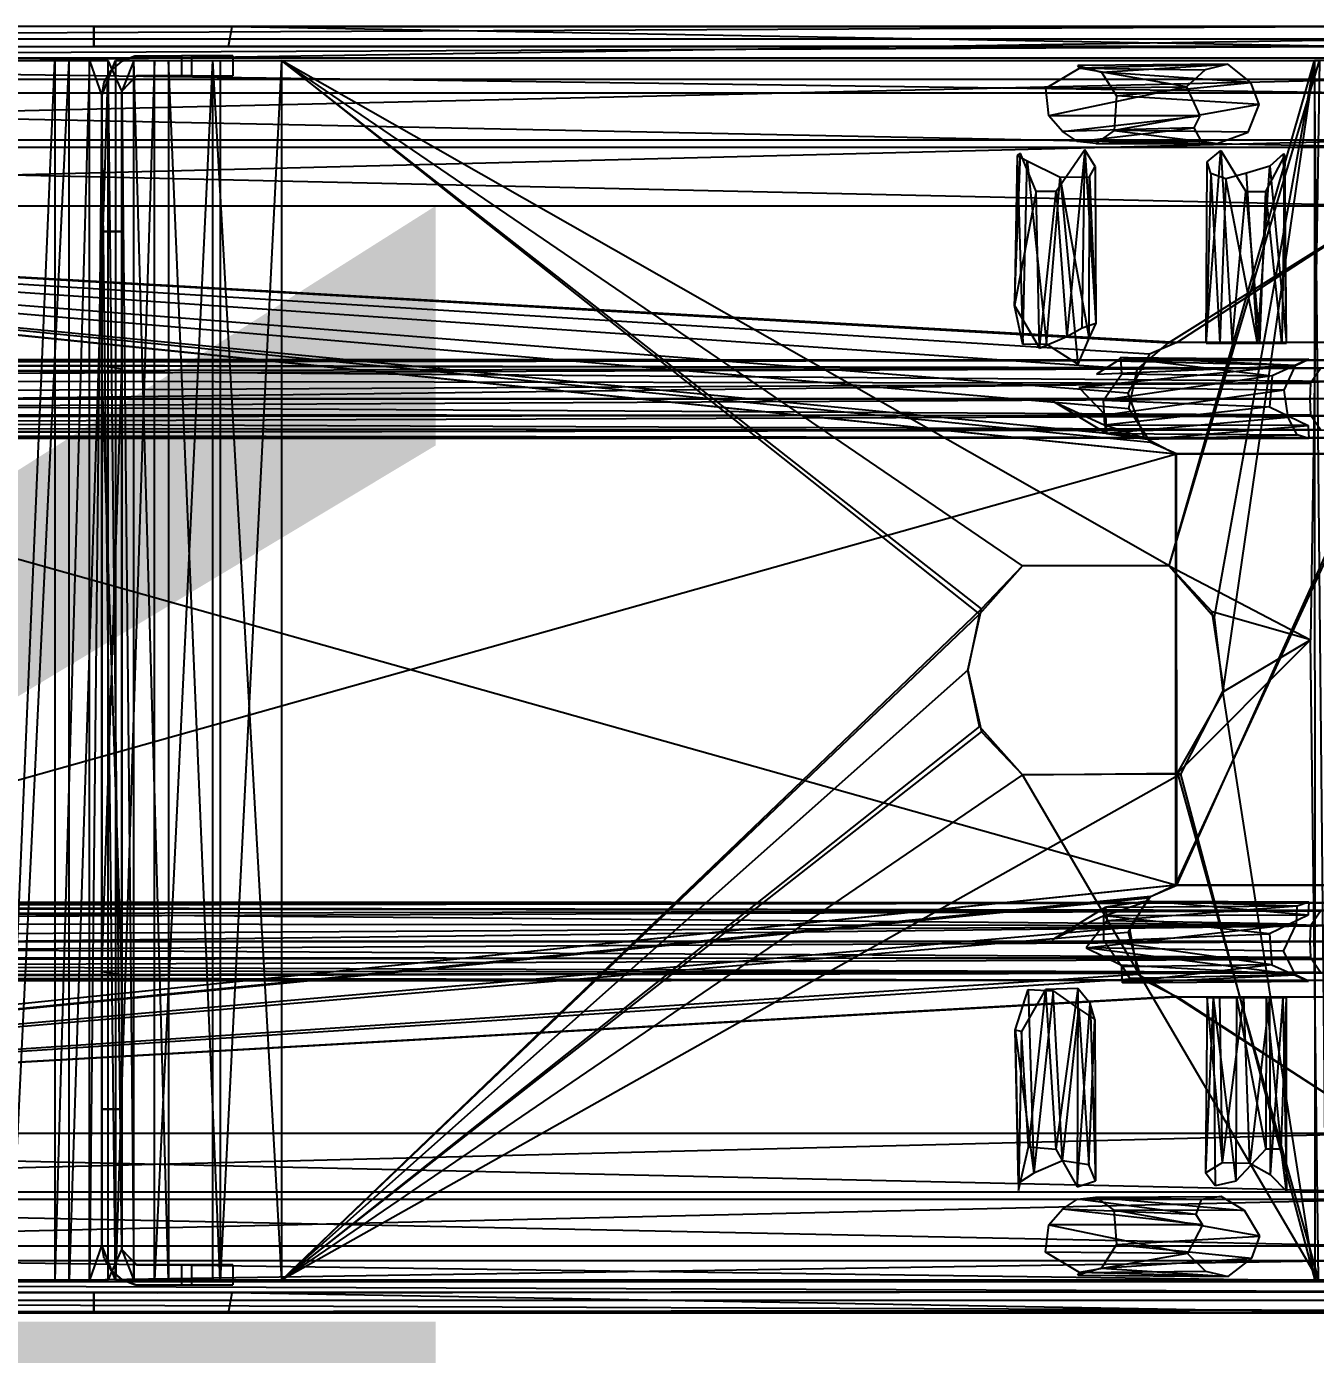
# Model space of a CAD drawing. Header units: inches. Extents: x 0 to 54693, y 0 to 31146.
# Drawn here: x 51163.1 to 51243.8, y 8200.5 to 8283.7 of the extents above; entities that cross this region are included whole.
import ezdxf

# ---------------------------------------------------------------- set-up
doc = ezdxf.new("R2010")
doc.units = ezdxf.units.IN
doc.header["$MEASUREMENT"] = 0
doc.layers.add('Added', color=3, linetype='Continuous')
doc.styles.get("Standard").update_dxf_attribs({"font": 'arial.ttf'})

msp = doc.modelspace()

# ---------------------------------------------------------------- linework, layer by layer
at = {"layer": 'Added', "linetype": 'Continuous', "lineweight": -2, "ltscale": 0.18}
for p, q in [((51247.259, 8283.652), (51083.915, 8282.862)), ((51247.259, 8283.652), (51083.915, 8283.652)), ((51247.259, 8283.652), (51157.992, 8283.652)), ((51167.273, 8283.652), (51165.802, 8283.652)), ((51167.27, 8282.402), (51167.273, 8283.652)), ((51167.273, 8283.652), (51167.278, 8282.402)), ((51175.94, 8283.652), (51167.273, 8283.652)), ((51167.273, 8283.652), (51167.28, 8283.652)), ((51167.273, 8283.652), (51247.259, 8283.652)), ((51167.28, 8283.652), (51167.278, 8282.402)), ((51175.94, 8283.652), (51167.28, 8283.652)), ((51172.276, 8283.652), (51167.28, 8283.652)), ((51175.706, 8282.402), (51175.94, 8283.652)), ((51175.94, 8283.652), (51247.259, 8282.402)), ((51248.259, 8282.862), (51083.915, 8282.862)), ((51083.915, 8280.357), (51248.259, 8282.862)), ((51083.915, 8281.7), (51247.259, 8282.402)), ((51083.915, 8282.402), (51248.259, 8282.402)), ((51167.278, 8282.402), (51171.334, 8282.398)), ((51175.706, 8282.402), (51167.278, 8282.402)), ((51171.334, 8282.398), (51175.706, 8282.402)), ((51247.259, 8282.402), (51175.706, 8282.402)), ((51083.915, 8281.7), (51248.259, 8281.7)), ((51248.259, 8279.473), (51083.915, 8281.7)), ((51169.03, 8281.485), (51169.9, 8281.807)), ((51169.842, 8281.803), (51169.03, 8281.485)), ((51169.842, 8281.803), (51169.035, 8281.49)), ((51172.764, 8281.817), (51169.842, 8281.803)), ((51169.9, 8281.807), (51169.842, 8281.803)), ((51169.9, 8281.807), (51172.764, 8281.817)), ((51173.402, 8281.817), (51169.9, 8281.807)), ((51172.764, 8281.817), (51172.764, 8280.567)), ((51175.991, 8281.817), (51172.764, 8281.817)), ((51173.402, 8281.817), (51173.402, 8280.567)), ((51175.991, 8281.817), (51175.991, 8280.567)), ((51161.602, 8281.517), (51168.169, 8281.517)), ((51161.602, 8205.117), (51164.846, 8281.517)), ((51162.08, 8205.117), (51165.73, 8281.517)), ((51164.846, 8281.517), (51164.846, 8205.117)), ((51167.014, 8281.517), (51164.846, 8205.117)), ((51165.73, 8205.117), (51165.73, 8281.517)), ((51168.169, 8281.517), (51165.73, 8205.117)), ((51167.014, 8205.117), (51167.014, 8281.517)), ((51167.014, 8281.517), (51167.775, 8279.317)), ((51167.775, 8279.317), (51168.632, 8281.517)), ((51167.926, 8280.172), (51168.36, 8280.924)), ((51169.028, 8207.034), (51168.169, 8281.517)), ((51168.169, 8205.117), (51168.169, 8281.517)), ((51169.028, 8279.634), (51168.169, 8281.517)), ((51169.035, 8281.49), (51168.36, 8280.924)), ((51169.03, 8281.485), (51168.36, 8280.924)), ((51168.632, 8281.517), (51243.726, 8281.517)), ((51171.07, 8281.517), (51168.632, 8205.117)), ((51168.632, 8281.517), (51168.632, 8205.117)), ((51169.786, 8281.517), (51169.027, 8279.6)), ((51169.03, 8281.485), (51169.035, 8281.49)), ((51169.786, 8205.117), (51169.786, 8281.517)), ((51171.954, 8205.117), (51169.786, 8281.517)), ((51171.07, 8205.117), (51171.07, 8281.517)), ((51174.72, 8281.517), (51171.07, 8205.117)), ((51171.954, 8281.517), (51171.954, 8205.117)), ((51175.198, 8205.117), (51171.954, 8281.517)), ((51174.72, 8281.517), (51179.025, 8205.117)), ((51174.72, 8281.517), (51174.72, 8205.117)), ((51175.198, 8281.517), (51175.198, 8205.117)), ((51179.025, 8281.517), (51175.198, 8205.117)), ((51179.025, 8281.517), (51222.743, 8246.839)), ((51234.618, 8249.867), (51179.025, 8281.517)), ((51179.025, 8281.517), (51244.036, 8281.517)), ((51225.432, 8249.867), (51179.025, 8281.517)), ((51222.875, 8247.173), (51179.025, 8281.517)), ((51179.025, 8281.517), (51179.025, 8205.117)), ((51226.899, 8279.792), (51229.015, 8281.049)), ((51238.304, 8281.292), (51228.898, 8281.208)), ((51229.015, 8281.049), (51228.898, 8281.208)), ((51228.898, 8281.208), (51230.395, 8280.786)), ((51238.304, 8281.292), (51229.015, 8281.049)), ((51229.015, 8281.049), (51236.874, 8280.95)), ((51235.71, 8279.867), (51229.015, 8281.049)), ((51230.395, 8280.786), (51238.304, 8281.292)), ((51239.744, 8280.149), (51230.395, 8280.786)), ((51230.395, 8280.786), (51231.319, 8279.303)), ((51234.618, 8249.867), (51243.726, 8281.517)), ((51234.618, 8249.867), (51244.036, 8281.517)), ((51236.874, 8280.95), (51235.71, 8279.867)), ((51238.304, 8281.292), (51236.874, 8280.95)), ((51243.726, 8281.517), (51237.432, 8246.638)), ((51243.726, 8281.517), (51237.979, 8242.035)), ((51239.744, 8280.149), (51238.304, 8281.292)), ((51244.036, 8281.517), (51243.475, 8245.227)), ((51244.474, 8281.517), (51243.726, 8281.517)), ((51244.472, 8205.117), (51243.726, 8281.517)), ((51243.726, 8281.517), (51243.74, 8205.117)), ((51243.726, 8281.517), (51244.036, 8281.517)), ((51248.259, 8280.357), (51083.915, 8276.543)), ((51083.915, 8280.357), (51248.259, 8280.357)), ((51167.775, 8279.317), (51167.926, 8280.172)), ((51167.775, 8279.317), (51167.926, 8280.172)), ((51169.027, 8279.6), (51169.924, 8280.543)), ((51169.96, 8280.558), (51169.028, 8279.634)), ((51169.028, 8279.634), (51169.924, 8280.543)), ((51169.924, 8280.543), (51172.764, 8280.567)), ((51169.924, 8280.543), (51169.96, 8280.558)), ((51169.96, 8280.558), (51172.764, 8280.567)), ((51173.402, 8280.567), (51169.96, 8280.558)), ((51172.764, 8280.567), (51175.991, 8280.567)), ((51231.319, 8279.303), (51239.744, 8280.149)), ((51240.266, 8278.765), (51239.744, 8280.149)), ((51248.259, 8276.083), (51083.915, 8279.473)), ((51248.259, 8279.473), (51083.915, 8279.473)), ((51167.775, 8279.317), (51167.014, 8205.117)), ((51167.775, 8279.317), (51167.775, 8219.801)), ((51167.775, 8270.811), (51167.775, 8279.317)), ((51167.775, 8279.317), (51167.775, 8270.813)), ((51167.775, 8279.317), (51167.775, 8207.317)), ((51167.775, 8279.317), (51167.775, 8207.317)), ((51167.775, 8224.42), (51167.775, 8279.317)), ((51167.775, 8279.317), (51167.775, 8268.935)), ((51167.775, 8270.811), (51167.775, 8279.317)), ((51167.775, 8279.317), (51167.775, 8224.463)), ((51167.775, 8279.317), (51167.775, 8262.416)), ((51167.775, 8279.317), (51167.775, 8266.779)), ((51167.775, 8262.391), (51167.775, 8279.317)), ((51167.775, 8279.317), (51167.775, 8265.817)), ((51168.632, 8205.117), (51167.775, 8279.317)), ((51169.028, 8279.634), (51169.024, 8269.002)), ((51169.025, 8265.817), (51169.028, 8279.634)), ((51169.025, 8270.813), (51169.028, 8279.634)), ((51169.027, 8279.6), (51169.025, 8262.176)), ((51169.027, 8279.6), (51169.025, 8224.222)), ((51169.027, 8279.6), (51169.025, 8270.811)), ((51169.025, 8270.813), (51169.027, 8279.6)), ((51169.027, 8279.6), (51169.025, 8265.817)), ((51169.027, 8279.6), (51169.026, 8268.959)), ((51169.027, 8279.6), (51169.028, 8279.634)), ((51169.027, 8279.6), (51169.786, 8205.117)), ((51169.027, 8279.6), (51169.027, 8207.002)), ((51169.028, 8207.034), (51169.028, 8279.634)), ((51226.899, 8279.792), (51235.71, 8279.867)), ((51227.087, 8278.062), (51226.899, 8279.792)), ((51235.71, 8279.867), (51227.087, 8278.062)), ((51231.319, 8279.303), (51231.17, 8277.134)), ((51240.266, 8278.765), (51231.319, 8279.303)), ((51235.71, 8279.867), (51236.546, 8278.066)), ((51240.266, 8278.765), (51231.17, 8277.134)), ((51239.569, 8277.027), (51240.266, 8278.765)), ((51236.546, 8278.066), (51227.087, 8278.062)), ((51227.948, 8277.068), (51227.087, 8278.062)), ((51227.948, 8277.068), (51236.546, 8278.066)), ((51236.546, 8278.066), (51236.173, 8277.316)), ((51236.173, 8277.316), (51227.948, 8277.068)), ((51228.891, 8276.447), (51227.948, 8277.068)), ((51228.891, 8276.447), (51236.173, 8277.316)), ((51231.17, 8277.134), (51230.022, 8276.326)), ((51239.569, 8277.027), (51231.17, 8277.134)), ((51231.17, 8277.134), (51237.623, 8276.319)), ((51236.173, 8277.316), (51236.604, 8276.487)), ((51237.623, 8276.319), (51239.569, 8277.027)), ((51083.915, 8272.402), (51248.259, 8276.543)), ((51248.259, 8276.543), (51083.915, 8276.543)), ((51248.259, 8276.083), (51083.915, 8276.083)), ((51248.259, 8272.402), (51083.915, 8276.083)), ((51229.344, 8275.924), (51227.553, 8273.317)), ((51229.344, 8275.924), (51228.21, 8264.239)), ((51236.604, 8276.487), (51228.891, 8276.447)), ((51230.022, 8276.326), (51228.891, 8276.447)), ((51229.169, 8264.777), (51229.344, 8275.924)), ((51229.997, 8274.874), (51229.344, 8275.924)), ((51229.344, 8275.924), (51230.034, 8265.063)), ((51230.022, 8276.326), (51236.604, 8276.487)), ((51230.022, 8276.326), (51237.623, 8276.319)), ((51236.604, 8276.487), (51237.623, 8276.319)), ((51236.944, 8263.814), (51237.853, 8275.877)), ((51237.001, 8275.173), (51237.853, 8275.877)), ((51237.853, 8275.877), (51239.429, 8273.317)), ((51237.853, 8275.877), (51238.573, 8263.817)), ((51224.93, 8266.178), (51225.316, 8275.708)), ((51225.109, 8275.581), (51224.93, 8266.178)), ((51225.316, 8275.708), (51225.109, 8275.581)), ((51225.109, 8275.581), (51225.736, 8275.231)), ((51225.109, 8275.581), (51225.458, 8263.735)), ((51226.301, 8273.317), (51225.316, 8275.708)), ((51225.458, 8263.735), (51225.736, 8275.231)), ((51225.736, 8275.231), (51226.934, 8263.751)), ((51225.736, 8275.231), (51227.8, 8274.22)), ((51236.944, 8263.814), (51237.001, 8275.173)), ((51237.227, 8274.441), (51237.001, 8275.173)), ((51240.938, 8274.912), (51239.474, 8274.472)), ((51240.156, 8263.815), (51240.938, 8274.912)), ((51240.685, 8273.317), (51241.878, 8275.572)), ((51241.774, 8275.67), (51240.938, 8274.912)), ((51240.938, 8274.912), (51241.974, 8263.816)), ((51241.878, 8275.572), (51241.675, 8263.82)), ((51241.974, 8263.816), (51241.774, 8275.67)), ((51241.878, 8275.572), (51241.774, 8275.67)), ((51241.974, 8263.816), (51241.878, 8275.572)), ((51226.934, 8263.751), (51227.8, 8274.22)), ((51227.8, 8274.22), (51229.626, 8274.229)), ((51229.606, 8264.176), (51227.8, 8274.22)), ((51227.8, 8274.22), (51228.902, 8262.49)), ((51229.606, 8264.176), (51229.626, 8274.229)), ((51229.626, 8274.229), (51229.997, 8274.874)), ((51229.626, 8274.229), (51230.034, 8265.063)), ((51229.997, 8274.874), (51230.034, 8265.063)), ((51237.227, 8274.441), (51236.944, 8263.814)), ((51238.182, 8274.102), (51237.227, 8274.441)), ((51237.227, 8274.441), (51237.791, 8263.817)), ((51238.182, 8274.102), (51237.791, 8263.817)), ((51239.474, 8274.472), (51238.182, 8274.102)), ((51240.156, 8263.815), (51238.182, 8274.102)), ((51240.156, 8263.815), (51239.474, 8274.472)), ((51226.301, 8273.317), (51224.93, 8266.178)), ((51227.553, 8273.317), (51226.301, 8273.317)), ((51226.506, 8263.509), (51226.301, 8273.317)), ((51226.506, 8263.509), (51227.553, 8273.317)), ((51227.553, 8273.317), (51228.21, 8264.239)), ((51238.573, 8263.817), (51239.429, 8273.317)), ((51239.429, 8273.317), (51240.685, 8273.317)), ((51239.429, 8273.317), (51240.301, 8263.817)), ((51240.301, 8263.817), (51240.685, 8273.317)), ((51241.675, 8263.82), (51240.685, 8273.317)), ((51232.613, 8262.174), (51083.915, 8272.402)), ((51083.915, 8272.402), (51234.58, 8263.835)), ((51233.451, 8257.587), (51083.915, 8272.402)), ((51248.259, 8272.402), (51083.915, 8272.402)), ((51083.915, 8272.402), (51232.089, 8259.728)), ((51083.915, 8272.402), (51235.09, 8256.885)), ((51233.383, 8263.119), (51083.915, 8272.402)), ((51232.038, 8260.684), (51083.915, 8272.402)), ((51233.04, 8257.932), (51083.915, 8272.402)), ((51235.111, 8263.867), (51083.915, 8272.402)), ((51083.915, 8272.402), (51235.03, 8256.878)), ((51235.019, 8229.853), (51083.915, 8272.402)), ((51234.58, 8263.835), (51248.259, 8272.402)), ((51235.111, 8263.867), (51248.259, 8272.402)), ((51169.025, 8270.813), (51167.775, 8270.813)), ((51167.775, 8270.813), (51169.025, 8270.811)), ((51167.775, 8269.477), (51167.775, 8270.813)), ((51169.025, 8270.813), (51167.775, 8270.811)), ((51167.775, 8270.813), (51167.775, 8270.811)), ((51167.775, 8270.811), (51167.775, 8268.935)), ((51169.024, 8269.002), (51169.025, 8270.813)), ((51169.025, 8270.811), (51169.025, 8270.813)), ((51169.025, 8270.811), (51169.026, 8268.959)), ((51167.775, 8266.779), (51167.775, 8269.477)), ((51167.775, 8268.935), (51167.775, 8265.817)), ((51169.025, 8265.817), (51169.024, 8269.002)), ((51169.026, 8268.959), (51169.025, 8265.817)), ((51167.775, 8262.416), (51167.775, 8266.779)), ((51167.775, 8265.817), (51167.775, 8262.391)), ((51169.028, 8207.034), (51169.025, 8265.817)), ((51169.025, 8265.817), (51169.025, 8262.176)), ((51224.93, 8266.178), (51226.506, 8263.509)), ((51225.458, 8263.735), (51224.93, 8266.178)), ((51229.169, 8264.777), (51230.034, 8265.063)), ((51230.034, 8265.063), (51229.606, 8264.176)), ((51226.506, 8263.509), (51228.21, 8264.239)), ((51228.21, 8264.239), (51229.169, 8264.777)), ((51229.606, 8264.176), (51228.902, 8262.49)), ((51226.934, 8263.751), (51225.458, 8263.735)), ((51228.902, 8262.49), (51226.934, 8263.751)), ((51232.613, 8262.174), (51234.58, 8263.835)), ((51235.111, 8263.867), (51233.383, 8263.119)), ((51248.259, 8263.873), (51234.58, 8263.835)), ((51234.58, 8263.835), (51235.111, 8263.867)), ((51248.259, 8263.873), (51235.111, 8263.867)), ((51236.944, 8263.814), (51237.791, 8263.817)), ((51238.573, 8263.817), (51236.944, 8263.814)), ((51240.156, 8263.815), (51236.944, 8263.814)), ((51237.791, 8263.817), (51240.156, 8263.815)), ((51238.573, 8263.817), (51241.974, 8263.816)), ((51240.156, 8263.815), (51238.573, 8263.817)), ((51240.301, 8263.817), (51238.573, 8263.817)), ((51241.974, 8263.816), (51240.156, 8263.815)), ((51241.675, 8263.82), (51240.301, 8263.817)), ((51241.974, 8263.816), (51241.675, 8263.82)), ((51068.936, 8262.516), (51246.293, 8262.748)), ((51244.125, 8262.256), (51068.936, 8262.516)), ((51069.505, 8262.814), (51246.293, 8262.748)), ((51247.31, 8262.757), (51069.505, 8262.814)), ((51247.31, 8262.757), (51069.995, 8262.619)), ((51069.995, 8262.619), (51246.143, 8262.272)), ((51169.025, 8262.176), (51167.775, 8262.416)), ((51167.775, 8262.416), (51167.775, 8224.463)), ((51242.543, 8262.419), (51228.974, 8261.035)), ((51231.36, 8262.681), (51230.081, 8261.879)), ((51230.081, 8261.879), (51242.543, 8262.419)), ((51231.598, 8262.91), (51231.36, 8262.681)), ((51242.543, 8262.419), (51231.36, 8262.681)), ((51231.651, 8261.888), (51231.598, 8262.91)), ((51231.598, 8262.91), (51241.066, 8261.778)), ((51231.598, 8262.91), (51243.364, 8262.806)), ((51242.543, 8262.419), (51231.598, 8262.91)), ((51233.383, 8263.119), (51232.038, 8260.684)), ((51243.364, 8262.806), (51241.066, 8261.778)), ((51241.835, 8260.876), (51242.543, 8262.419)), ((51242.543, 8262.419), (51243.364, 8262.806)), ((51068.452, 8261.589), (51244.125, 8262.256)), ((51068.452, 8261.589), (51243.468, 8261.313)), ((51157.751, 8262.085), (51246.143, 8262.272)), ((51246.446, 8261.403), (51157.751, 8262.085)), ((51167.775, 8224.42), (51167.775, 8262.391)), ((51167.775, 8262.391), (51169.025, 8262.22)), ((51169.025, 8224.248), (51167.775, 8262.391)), ((51167.775, 8224.463), (51169.025, 8262.176)), ((51169.025, 8262.22), (51169.025, 8224.248)), ((51169.025, 8262.22), (51169.028, 8207.034)), ((51169.025, 8262.176), (51169.025, 8224.222)), ((51230.512, 8260.25), (51231.651, 8261.888)), ((51241.066, 8261.778), (51230.512, 8260.25)), ((51231.651, 8261.888), (51241.066, 8261.778)), ((51232.089, 8259.728), (51232.613, 8262.174)), ((51241.066, 8261.778), (51240.902, 8259.823)), ((51244.125, 8262.256), (51243.468, 8261.313)), ((51068.282, 8260.355), (51243.468, 8261.313)), ((51246.446, 8261.403), (51158.11, 8260.317)), ((51228.974, 8261.035), (51230.647, 8259.302)), ((51241.835, 8260.876), (51228.974, 8261.035)), ((51241.835, 8260.876), (51230.647, 8259.302)), ((51242.068, 8259.159), (51241.835, 8260.876)), ((51243.468, 8261.313), (51243.442, 8260.309)), ((51068.282, 8260.355), (51243.442, 8260.309)), ((51068.282, 8260.355), (51243.47, 8259.331)), ((51245.487, 8260.317), (51070.613, 8259.407)), ((51245.487, 8260.317), (51158.11, 8260.317)), ((51230.702, 8258.151), (51227.292, 8260.204)), ((51227.292, 8260.204), (51230.589, 8258.667)), ((51230.589, 8258.667), (51230.512, 8260.25)), ((51230.512, 8260.25), (51240.902, 8259.823)), ((51232.038, 8260.684), (51233.04, 8257.932)), ((51243.442, 8260.309), (51243.47, 8259.331)), ((51068.434, 8259.111), (51243.47, 8259.331)), ((51244.124, 8258.386), (51068.434, 8259.111)), ((51070.397, 8258.596), (51246.865, 8259.262)), ((51246.865, 8259.262), (51070.613, 8259.407)), ((51240.902, 8259.823), (51230.589, 8258.667)), ((51242.068, 8259.159), (51230.647, 8259.302)), ((51230.647, 8259.302), (51230.702, 8258.151)), ((51242.068, 8259.159), (51230.702, 8258.151)), ((51233.451, 8257.587), (51232.089, 8259.728)), ((51240.902, 8259.823), (51243.335, 8258.652)), ((51242.64, 8258.071), (51242.068, 8259.159)), ((51243.47, 8259.331), (51244.124, 8258.386)), ((51068.906, 8258.144), (51244.124, 8258.386)), ((51246.143, 8258.362), (51070.078, 8258.084)), ((51070.397, 8258.596), (51246.143, 8258.362)), ((51230.589, 8258.667), (51230.702, 8258.151)), ((51233.246, 8257.794), (51230.589, 8258.667)), ((51243.335, 8258.652), (51230.589, 8258.667)), ((51233.246, 8257.794), (51243.335, 8258.652)), ((51243.335, 8258.652), (51243.37, 8257.836)), ((51068.906, 8258.144), (51246.273, 8257.886)), ((51246.273, 8257.886), (51069.497, 8257.82)), ((51069.497, 8257.82), (51247.372, 8257.878)), ((51247.372, 8257.878), (51070.078, 8258.084)), ((51230.702, 8258.151), (51242.64, 8258.071)), ((51230.702, 8258.151), (51233.246, 8257.794)), ((51233.04, 8257.932), (51235.03, 8256.878)), ((51233.246, 8257.794), (51242.64, 8258.071)), ((51243.37, 8257.836), (51233.246, 8257.794)), ((51235.09, 8256.885), (51233.451, 8257.587)), ((51243.37, 8257.836), (51242.64, 8258.071)), ((51083.915, 8214.304), (51235.09, 8256.885)), ((51235.03, 8256.878), (51235.019, 8229.853)), ((51235.019, 8229.853), (51247.5, 8256.872)), ((51235.03, 8256.878), (51235.09, 8256.885)), ((51235.03, 8256.878), (51247.259, 8256.873)), ((51247.5, 8256.872), (51235.03, 8256.878)), ((51235.09, 8256.885), (51247.259, 8256.873)), ((51235.11, 8229.856), (51235.09, 8256.885)), ((51235.11, 8229.856), (51247.259, 8256.873)), ((51225.432, 8249.867), (51222.743, 8246.839)), ((51222.875, 8247.173), (51225.432, 8249.867)), ((51234.618, 8249.867), (51225.432, 8249.867)), ((51234.618, 8249.867), (51237.432, 8246.638)), ((51237.319, 8246.977), (51234.618, 8249.867)), ((51234.618, 8249.867), (51243.475, 8245.227)), ((51179.025, 8205.117), (51222.875, 8247.173)), ((51179.025, 8205.117), (51222.743, 8246.839)), ((51222.025, 8243.317), (51222.875, 8247.173)), ((51222.743, 8246.839), (51222.025, 8243.317)), ((51243.475, 8245.227), (51237.319, 8246.977)), ((51238.074, 8242.019), (51237.319, 8246.977)), ((51237.432, 8246.638), (51237.979, 8242.035)), ((51235.152, 8236.866), (51243.475, 8245.227)), ((51238.074, 8242.019), (51243.475, 8245.227)), ((51243.984, 8205.117), (51243.475, 8245.227)), ((51222.025, 8243.317), (51179.025, 8205.117)), ((51222.743, 8239.795), (51222.025, 8243.317)), ((51222.025, 8243.317), (51222.875, 8239.462)), ((51235.152, 8236.866), (51238.074, 8242.019)), ((51237.979, 8242.035), (51235.341, 8236.82)), ((51243.74, 8205.117), (51237.979, 8242.035)), ((51222.743, 8239.795), (51179.025, 8205.117)), ((51179.025, 8205.117), (51222.875, 8239.462)), ((51225.432, 8236.767), (51222.743, 8239.795)), ((51222.875, 8239.462), (51225.432, 8236.767)), ((51235.341, 8236.82), (51179.025, 8205.117)), ((51225.432, 8236.767), (51179.025, 8205.117)), ((51225.432, 8236.767), (51235.152, 8236.866)), ((51235.341, 8236.82), (51225.432, 8236.767)), ((51243.984, 8205.117), (51225.432, 8236.767)), ((51235.152, 8236.866), (51243.984, 8205.117)), ((51235.341, 8236.82), (51235.152, 8236.866)), ((51235.341, 8236.82), (51243.74, 8205.117)), ((51235.11, 8229.856), (51083.915, 8214.304)), ((51235.019, 8229.853), (51083.915, 8214.304)), ((51233.451, 8229.144), (51083.915, 8214.304)), ((51232.149, 8227.198), (51233.451, 8229.144)), ((51235.019, 8229.853), (51233.332, 8229.063)), ((51233.451, 8229.144), (51235.11, 8229.856)), ((51235.019, 8229.853), (51247.523, 8229.862)), ((51235.11, 8229.856), (51235.019, 8229.853)), ((51247.259, 8229.862), (51235.11, 8229.856)), ((51235.11, 8229.856), (51247.523, 8229.862)), ((51068.907, 8228.49), (51246.283, 8228.744)), ((51244.124, 8228.248), (51068.907, 8228.49)), ((51069.497, 8228.814), (51246.283, 8228.744)), ((51247.402, 8228.759), (51069.497, 8228.814)), ((51247.402, 8228.759), (51070.07, 8228.547)), ((51246.143, 8228.272), (51070.07, 8228.547)), ((51083.915, 8214.304), (51233.332, 8229.063)), ((51227.292, 8226.43), (51230.643, 8228.468)), ((51230.537, 8227.942), (51233.275, 8228.846)), ((51230.643, 8228.468), (51230.537, 8227.942)), ((51233.275, 8228.846), (51230.643, 8228.468)), ((51230.643, 8228.468), (51242.64, 8228.563)), ((51230.643, 8228.468), (51230.749, 8227.64)), ((51230.749, 8227.64), (51242.64, 8228.563)), ((51233.332, 8229.063), (51232.065, 8226.915)), ((51243.334, 8227.983), (51233.275, 8228.846)), ((51233.275, 8228.846), (51243.38, 8228.803)), ((51233.275, 8228.846), (51242.64, 8228.563)), ((51242.593, 8227.436), (51242.64, 8228.563)), ((51242.64, 8228.563), (51243.38, 8228.803)), ((51243.38, 8228.803), (51243.334, 8227.983)), ((51068.434, 8227.524), (51244.124, 8228.248)), ((51243.47, 8227.304), (51068.434, 8227.524)), ((51157.751, 8228.085), (51246.143, 8228.272)), ((51157.751, 8228.085), (51246.865, 8227.336)), ((51230.537, 8227.942), (51227.292, 8226.43)), ((51230.749, 8227.64), (51229.426, 8225.922)), ((51230.523, 8226.376), (51230.537, 8227.942)), ((51243.334, 8227.983), (51230.537, 8227.942)), ((51240.902, 8226.812), (51230.537, 8227.942)), ((51230.749, 8227.64), (51242.593, 8227.436)), ((51243.334, 8227.983), (51240.902, 8226.812)), ((51244.124, 8228.248), (51243.47, 8227.304)), ((51068.282, 8226.28), (51243.47, 8227.304)), ((51232.149, 8227.198), (51083.915, 8214.304)), ((51083.915, 8214.304), (51232.065, 8226.915)), ((51158.11, 8226.317), (51246.865, 8227.336)), ((51229.426, 8225.922), (51242.593, 8227.436)), ((51230.523, 8226.376), (51240.902, 8226.812)), ((51232.065, 8226.915), (51232.845, 8224.008)), ((51232.681, 8224.25), (51232.149, 8227.198)), ((51240.902, 8226.812), (51241.063, 8224.858)), ((51241.794, 8225.721), (51242.593, 8227.436)), ((51243.47, 8227.304), (51243.442, 8226.325)), ((51068.282, 8226.28), (51243.442, 8226.325)), ((51243.468, 8225.322), (51068.282, 8226.28)), ((51070.618, 8225.386), (51245.487, 8226.317)), ((51245.487, 8226.317), (51158.11, 8226.317)), ((51242.53, 8224.235), (51229.426, 8225.922)), ((51229.426, 8225.922), (51231.634, 8224.84)), ((51241.794, 8225.721), (51229.426, 8225.922)), ((51231.651, 8224.747), (51230.523, 8226.376)), ((51241.063, 8224.858), (51230.523, 8226.376)), ((51243.442, 8226.325), (51243.468, 8225.322)), ((51243.468, 8225.322), (51068.452, 8225.046)), ((51244.125, 8224.378), (51068.452, 8225.046)), ((51070.392, 8224.569), (51246.449, 8225.23)), ((51246.449, 8225.23), (51070.618, 8225.386)), ((51242.53, 8224.235), (51241.794, 8225.721)), ((51243.468, 8225.322), (51244.125, 8224.378)), ((51068.936, 8224.119), (51244.125, 8224.378)), ((51069.992, 8224.016), (51246.143, 8224.362)), ((51246.143, 8224.362), (51070.392, 8224.569)), ((51232.681, 8224.25), (51083.915, 8214.304)), ((51167.775, 8220.817), (51167.775, 8224.463)), ((51167.775, 8207.317), (51167.775, 8224.463)), ((51167.775, 8224.463), (51169.025, 8224.222)), ((51169.025, 8224.248), (51167.775, 8224.42)), ((51169.025, 8219.858), (51169.025, 8224.248)), ((51169.025, 8224.248), (51169.028, 8207.034)), ((51169.027, 8207.002), (51169.025, 8224.222)), ((51169.025, 8224.222), (51169.025, 8219.856)), ((51242.53, 8224.235), (51231.634, 8224.84)), ((51231.634, 8224.84), (51232.167, 8224.008)), ((51241.063, 8224.858), (51231.651, 8224.747)), ((51231.697, 8223.731), (51231.651, 8224.747)), ((51241.063, 8224.858), (51231.697, 8223.731)), ((51231.697, 8223.731), (51242.53, 8224.235)), ((51242.53, 8224.235), (51232.167, 8224.008)), ((51235.032, 8222.867), (51232.681, 8224.25)), ((51241.063, 8224.858), (51243.355, 8223.832)), ((51243.355, 8223.832), (51242.53, 8224.235)), ((51246.293, 8223.887), (51068.936, 8224.119)), ((51246.293, 8223.887), (51069.505, 8223.82)), ((51247.309, 8223.877), (51069.505, 8223.82)), ((51069.992, 8224.016), (51247.309, 8223.877)), ((51232.845, 8224.008), (51083.915, 8214.304)), ((51224.976, 8220.78), (51225.791, 8223.31)), ((51226.869, 8223.312), (51225.369, 8220.678)), ((51225.791, 8223.31), (51227.367, 8223.24)), ((51225.791, 8223.31), (51226.149, 8211.82)), ((51226.869, 8223.312), (51225.808, 8213.47)), ((51228.902, 8223.382), (51226.869, 8223.312)), ((51226.869, 8223.312), (51227.52, 8213.317)), ((51228.902, 8223.382), (51227.52, 8213.317)), ((51228.902, 8223.382), (51228.868, 8210.948)), ((51229.682, 8222.444), (51228.902, 8223.382)), ((51232.167, 8224.008), (51231.697, 8223.731)), ((51231.697, 8223.731), (51243.355, 8223.832)), ((51232.845, 8224.008), (51235.093, 8222.873)), ((51235.093, 8222.873), (51083.915, 8214.304)), ((51083.915, 8214.304), (51235.032, 8222.867)), ((51227.367, 8223.24), (51226.149, 8211.82)), ((51227.937, 8212.582), (51227.367, 8223.24)), ((51227.367, 8223.24), (51228.96, 8222.099)), ((51235.093, 8222.873), (51235.032, 8222.867)), ((51235.032, 8222.867), (51248.259, 8222.862)), ((51235.032, 8222.867), (51248.259, 8214.304)), ((51235.093, 8222.873), (51248.259, 8222.862)), ((51248.259, 8214.304), (51235.093, 8222.873)), ((51237.009, 8222.817), (51236.902, 8211.842)), ((51237.381, 8222.817), (51236.902, 8211.842)), ((51237.955, 8212.477), (51237.009, 8222.817)), ((51237.009, 8222.817), (51237.381, 8222.817)), ((51237.795, 8222.817), (51237.009, 8222.817)), ((51237.381, 8222.817), (51238.797, 8211.301)), ((51237.381, 8222.817), (51237.507, 8211.024)), ((51237.381, 8222.817), (51238.849, 8222.817)), ((51237.955, 8212.477), (51237.795, 8222.817)), ((51239.298, 8222.817), (51237.795, 8222.817)), ((51237.955, 8212.477), (51239.298, 8222.817)), ((51238.849, 8222.817), (51238.797, 8211.301)), ((51238.849, 8222.817), (51240.685, 8213.317)), ((51238.849, 8222.817), (51240.708, 8222.817)), ((51240.9, 8222.817), (51239.298, 8222.817)), ((51239.686, 8212.433), (51239.298, 8222.817)), ((51240.9, 8222.817), (51239.686, 8212.433)), ((51240.708, 8222.817), (51240.685, 8213.317)), ((51240.708, 8222.817), (51241.968, 8222.817)), ((51240.708, 8222.817), (51241.631, 8213.317)), ((51241.752, 8222.817), (51240.9, 8222.817)), ((51240.9, 8222.817), (51240.94, 8211.733)), ((51241.752, 8222.817), (51240.94, 8211.733)), ((51241.631, 8213.317), (51241.968, 8222.817)), ((51241.968, 8222.817), (51241.752, 8222.817)), ((51241.752, 8222.817), (51241.968, 8210.686)), ((51241.968, 8210.686), (51241.968, 8222.817)), ((51227.937, 8212.582), (51228.96, 8222.099)), ((51228.868, 8210.948), (51229.682, 8222.444)), ((51228.96, 8222.099), (51229.979, 8221.437)), ((51228.96, 8222.099), (51229.602, 8212.338)), ((51229.979, 8221.437), (51229.682, 8222.444)), ((51229.682, 8222.444), (51230.018, 8211.321)), ((51167.775, 8217.675), (51167.775, 8220.817)), ((51229.602, 8212.338), (51229.979, 8221.437)), ((51229.979, 8221.437), (51230.018, 8211.321)), ((51224.976, 8220.78), (51226.149, 8211.82)), ((51225.183, 8211.187), (51224.976, 8220.78)), ((51225.369, 8220.678), (51224.976, 8220.78)), ((51224.976, 8220.78), (51225.178, 8210.728)), ((51225.369, 8220.678), (51225.178, 8210.728)), ((51225.808, 8213.47), (51225.369, 8220.678)), ((51167.775, 8207.317), (51167.775, 8219.801)), ((51167.775, 8219.801), (51167.775, 8217.157)), ((51169.025, 8217.157), (51169.025, 8219.858)), ((51169.028, 8207.034), (51169.025, 8219.858)), ((51169.025, 8219.856), (51169.025, 8217.157)), ((51169.027, 8207.002), (51169.025, 8219.856)), ((51167.775, 8215.823), (51167.775, 8217.675)), ((51167.775, 8217.675), (51167.775, 8207.317)), ((51169.025, 8217.157), (51169.025, 8215.821)), ((51169.025, 8217.157), (51169.027, 8207.002)), ((51169.028, 8207.034), (51169.025, 8217.157)), ((51169.025, 8215.823), (51169.025, 8217.157)), ((51169.025, 8215.821), (51167.775, 8215.823)), ((51167.775, 8215.823), (51167.775, 8215.821)), ((51167.775, 8215.821), (51169.025, 8215.823)), ((51167.775, 8215.823), (51167.775, 8207.317)), ((51167.775, 8215.821), (51169.025, 8215.821)), ((51169.027, 8207.002), (51169.025, 8215.823)), ((51169.025, 8215.823), (51169.028, 8207.034)), ((51169.025, 8215.821), (51169.025, 8215.823)), ((51169.025, 8215.821), (51169.027, 8207.002)), ((51248.259, 8214.304), (51083.915, 8214.304)), ((51248.259, 8214.304), (51083.915, 8210.163)), ((51248.259, 8210.623), (51083.915, 8214.304)), ((51225.178, 8210.728), (51225.808, 8213.47)), ((51225.808, 8213.47), (51227.52, 8213.317)), ((51227.52, 8213.317), (51228.868, 8210.948)), ((51240.685, 8213.317), (51238.797, 8211.301)), ((51241.631, 8213.317), (51240.685, 8213.317)), ((51241.968, 8210.686), (51241.631, 8213.317)), ((51227.937, 8212.582), (51226.149, 8211.82)), ((51229.602, 8212.338), (51227.937, 8212.582)), ((51226.149, 8211.82), (51225.183, 8211.187)), ((51230.018, 8211.321), (51229.602, 8212.338)), ((51236.902, 8211.842), (51237.955, 8212.477)), ((51237.507, 8211.024), (51236.902, 8211.842)), ((51237.955, 8212.477), (51239.686, 8212.433)), ((51239.686, 8212.433), (51240.94, 8211.733)), ((51240.94, 8211.733), (51241.968, 8210.686)), ((51225.183, 8211.187), (51225.178, 8210.728)), ((51228.868, 8210.948), (51230.018, 8211.321)), ((51238.797, 8211.301), (51237.507, 8211.024)), ((51248.259, 8210.623), (51083.915, 8210.623)), ((51248.259, 8207.233), (51083.915, 8210.623)), ((51248.259, 8210.163), (51083.915, 8210.163)), ((51248.259, 8210.163), (51083.915, 8206.349)), ((51227.948, 8209.566), (51228.891, 8210.188)), ((51228.891, 8210.188), (51230.022, 8210.309)), ((51236.304, 8209.218), (51228.891, 8210.188)), ((51228.891, 8210.188), (51236.638, 8210.166)), ((51230.022, 8210.309), (51237.884, 8210.348)), ((51230.022, 8210.309), (51231.162, 8209.499)), ((51236.638, 8210.166), (51230.022, 8210.309)), ((51230.022, 8210.309), (51239.341, 8209.481)), ((51236.638, 8210.166), (51236.304, 8209.218)), ((51237.884, 8210.348), (51236.638, 8210.166)), ((51239.341, 8209.481), (51237.884, 8210.348)), ((51227.087, 8208.572), (51227.948, 8209.566)), ((51236.304, 8209.218), (51227.948, 8209.566)), ((51236.715, 8208.565), (51227.948, 8209.566)), ((51240.292, 8207.854), (51231.162, 8209.499)), ((51231.162, 8209.499), (51231.327, 8207.338)), ((51239.341, 8209.481), (51231.162, 8209.499)), ((51236.304, 8209.218), (51236.715, 8208.565)), ((51240.292, 8207.854), (51239.341, 8209.481)), ((51226.875, 8206.87), (51227.087, 8208.572)), ((51236.715, 8208.565), (51227.087, 8208.572)), ((51227.087, 8208.572), (51235.777, 8206.779)), ((51236.715, 8208.565), (51235.777, 8206.779)), ((51231.327, 8207.338), (51240.292, 8207.854)), ((51239.802, 8206.484), (51240.292, 8207.854)), ((51248.259, 8205.006), (51083.915, 8207.233)), ((51248.259, 8207.233), (51083.915, 8207.233)), ((51167.775, 8207.317), (51167.014, 8205.117)), ((51167.926, 8206.462), (51167.775, 8207.317)), ((51168.632, 8205.117), (51167.775, 8207.317)), ((51168.169, 8205.117), (51169.028, 8207.034)), ((51169.028, 8207.034), (51169.027, 8207.002)), ((51169.953, 8206.088), (51169.027, 8207.002)), ((51169.945, 8206.077), (51169.027, 8207.002)), ((51169.027, 8207.002), (51169.786, 8205.117)), ((51169.028, 8207.034), (51169.945, 8206.077)), ((51229.015, 8205.585), (51226.875, 8206.87)), ((51235.777, 8206.779), (51226.875, 8206.87)), ((51235.777, 8206.779), (51229.015, 8205.585)), ((51231.327, 8207.338), (51230.384, 8205.858)), ((51231.327, 8207.338), (51239.802, 8206.484)), ((51235.777, 8206.779), (51236.899, 8205.676)), ((51083.915, 8206.349), (51248.259, 8206.349)), ((51248.259, 8206.349), (51083.915, 8203.844)), ((51167.926, 8206.462), (51168.36, 8205.71)), ((51169.953, 8206.088), (51169.945, 8206.077)), ((51173.402, 8206.067), (51169.945, 8206.077)), ((51169.945, 8206.077), (51172.764, 8206.067)), ((51172.764, 8206.067), (51169.953, 8206.088)), ((51172.764, 8206.067), (51172.764, 8204.817)), ((51175.991, 8206.067), (51172.764, 8206.067)), ((51173.402, 8206.067), (51173.402, 8204.817)), ((51175.991, 8206.067), (51175.991, 8204.817)), ((51230.384, 8205.858), (51228.898, 8205.426)), ((51230.384, 8205.858), (51239.802, 8206.484)), ((51230.384, 8205.858), (51238.309, 8205.34)), ((51238.309, 8205.34), (51239.802, 8206.484)), ((51247.642, 8204.38), (51083.915, 8205.006)), ((51248.259, 8205.006), (51083.915, 8205.006)), ((51168.169, 8205.117), (51161.602, 8205.117)), ((51169.031, 8205.148), (51168.36, 8205.71)), ((51168.36, 8205.71), (51169.033, 8205.147)), ((51245.725, 8205.117), (51168.632, 8205.117)), ((51169.881, 8204.825), (51169.031, 8205.148)), ((51169.826, 8204.839), (51169.031, 8205.148)), ((51169.031, 8205.148), (51169.033, 8205.147)), ((51169.033, 8205.147), (51169.826, 8204.839)), ((51243.74, 8205.117), (51179.025, 8205.117)), ((51228.898, 8205.426), (51229.015, 8205.585)), ((51228.898, 8205.426), (51238.309, 8205.34)), ((51229.015, 8205.585), (51236.899, 8205.676)), ((51238.309, 8205.34), (51229.015, 8205.585)), ((51236.899, 8205.676), (51238.309, 8205.34)), ((51243.984, 8205.117), (51243.74, 8205.117)), ((51243.74, 8205.117), (51244.472, 8205.117)), ((51083.915, 8204.304), (51247.642, 8204.38)), ((51247.642, 8204.38), (51092.341, 8204.304)), ((51247.642, 8204.38), (51157.751, 8204.304)), ((51175.94, 8204.304), (51157.751, 8204.304)), ((51161.776, 8204.304), (51247.642, 8204.38)), ((51247.642, 8204.38), (51164.054, 8204.304)), ((51247.642, 8204.38), (51165.802, 8204.304)), ((51247.642, 8204.38), (51167.27, 8204.304)), ((51167.273, 8203.054), (51167.27, 8204.304)), ((51167.273, 8203.054), (51167.278, 8204.304)), ((51247.642, 8204.38), (51167.278, 8204.304)), ((51171.263, 8204.298), (51167.278, 8204.304)), ((51167.278, 8204.304), (51167.28, 8203.054)), ((51169.826, 8204.839), (51172.764, 8204.817)), ((51169.881, 8204.825), (51169.826, 8204.839)), ((51169.881, 8204.825), (51172.764, 8204.817)), ((51169.881, 8204.825), (51173.402, 8204.817)), ((51175.94, 8204.304), (51171.263, 8204.298)), ((51172.764, 8204.817), (51175.991, 8204.817)), ((51175.706, 8203.054), (51175.94, 8204.304)), ((51247.642, 8204.38), (51175.94, 8204.304)), ((51247.259, 8203.054), (51175.94, 8204.304)), ((51083.915, 8203.844), (51248.173, 8203.226)), ((51083.915, 8203.844), (51248.259, 8203.844)), ((51083.915, 8203.054), (51248.173, 8203.226)), ((51149.897, 8203.054), (51248.173, 8203.226)), ((51248.173, 8203.226), (51158.01, 8203.054)), ((51161.776, 8203.054), (51248.173, 8203.226)), ((51161.776, 8203.054), (51165.802, 8203.054)), ((51248.173, 8203.226), (51164.054, 8203.054)), ((51165.802, 8203.054), (51248.173, 8203.226)), ((51165.802, 8203.054), (51167.273, 8203.054)), ((51167.273, 8203.054), (51248.173, 8203.226)), ((51167.273, 8203.054), (51167.28, 8203.054)), ((51167.273, 8203.054), (51246.256, 8203.054)), ((51246.256, 8203.054), (51167.28, 8203.054)), ((51175.706, 8203.054), (51167.28, 8203.054)), ((51247.259, 8203.054), (51167.28, 8203.054)), ((51167.28, 8203.054), (51171.317, 8203.054)), ((51171.317, 8203.054), (51175.706, 8203.054)), ((51247.259, 8203.054), (51175.706, 8203.054))]:
    msp.add_line(p, q, dxfattribs=at)

# ---------------------------------------------------------------- texts
at = {"layer": 'Added'}
msp.add_text('RR', height=100, rotation=90, dxfattribs=at).set_placement((51188.693, 8077.148))

doc.saveas('drawing.dxf')
